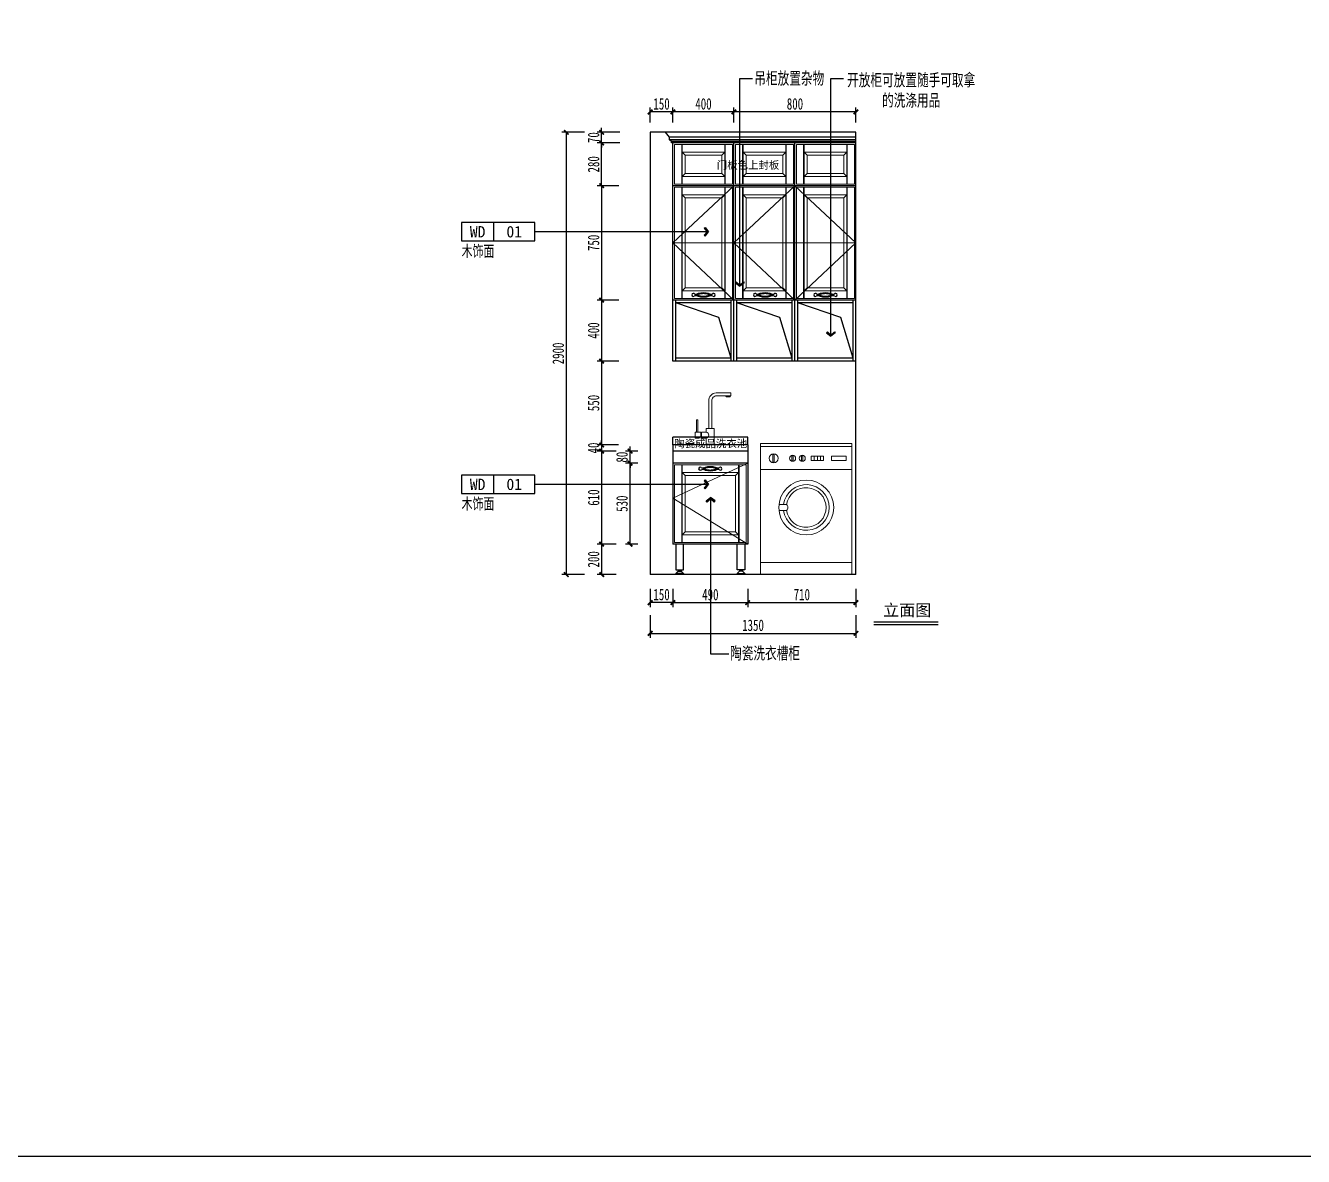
# Model space of a CAD drawing. Header units: millimetres. Extents: x 3104083 to 3173399, y -3165492 to -3044687.
# Drawn here: x 3148257 to 3156638, y -3124562 to -3117147 of the extents above; entities that cross this region are included whole.
import ezdxf
from ezdxf.enums import TextEntityAlignment as Align

# ---------------------------------------------------------------- set-up
doc = ezdxf.new("R2010")
doc.units = ezdxf.units.MM
doc.header["$LTSCALE"] = 500
doc.header["$MEASUREMENT"] = 0
doc.header["$PDMODE"] = 2
doc.linetypes.add('ACAD_ISO03W100', pattern=[30, 12, -18])
doc.layers.get('0').update_dxf_attribs({"linetype": 'CONTINUOUS'})
doc.layers.get('DEFPOINTS').update_dxf_attribs({"linetype": 'CONTINUOUS'})
for name, color, linetype in [('D-节点尺寸', 5, 'CONTINUOUS'), ('P-完成面', 3, 'CONTINUOUS'), ('W-基础引线', 35, 'CONTINUOUS'), ('W-文字', 35, 'CONTINUOUS'), ('ZB_厨柜', 7, 'CONTINUOUS'), ('台面', 4, 'CONTINUOUS'), ('柜体', 2, 'CONTINUOUS')]:
    doc.layers.add(name, color=color, linetype=linetype)
for name, color, linetype, lineweight in [('墙体', 6, 'CONTINUOUS', 25), ('电器', 85, 'CONTINUOUS', 15), ('辅助线', 252, 'CONTINUOUS', 13)]:
    doc.layers.add(name, color=color, linetype=linetype, lineweight=lineweight)
doc.styles.add('DIM', font='SimSun.ttf', dxfattribs={"width": 0.7})
doc.styles.add('NAME-1', font='SIMHEI.TTF')
doc.styles.add('WORD-1', font='SimSun.ttf', dxfattribs={"width": 0.7})
doc.styles.add('ZB_宋体', font='SimSun.ttf', dxfattribs={"height": 80})
doc.dimstyles.new('30', dxfattribs={"dimscale": 30, "dimtxt": 2.5, "dimasz": 1, "dimexe": 1, "dimexo": 1, "dimgap": 0.5, "dimtad": 1, "dimdec": 0, "dimzin": 0, "dimdsep": 46, "dimtxsty": 'DIM', "dimblk": 'ARCHTICK', "dimcen": 0, "dimclrd": 5, "dimclre": 5, "dimclrt": 35, "dimadec": 0, "dimazin": 0, "dimtfac": 0.5, "dimtdec": 0, "dimtix": 1, "dimtmove": 2, "dimatfit": 2, "dimldrblk": 'A', "dimfxl": 0, "dimtolj": 1, "dimtzin": 0, "dimlwd": -1, "dimlwe": -1, "dimarcsym": 0})
doc.dimstyles.new('基础引线', dxfattribs={"dimtxt": 3, "dimasz": 0.7, "dimexe": 2, "dimexo": 6, "dimgap": 1, "dimtad": 1, "dimdec": 0, "dimdsep": 46, "dimtxsty": 'Standard', "dimblk1": 'A', "dimblk2": 'A', "dimsah": 1, "dimcen": 3, "dimdle": 200, "dimclrd": 256, "dimclre": 256, "dimclrt": 2, "dimadec": 0, "dimazin": 0, "dimtfac": 1, "dimtdec": 0, "dimtix": 1, "dimtmove": 1, "dimatfit": 3, "dimldrblk": 'A', "dimfxl": 0, "dimtvp": 1, "dimtolj": 1, "dimtzin": 0, "dimarcsym": 0})

# ---------------------------------------------------------------- blocks, each defined once
blk = doc.blocks.new('_ArchTick')
at = {"color": 0, "linetype": 'ByBlock', "const_width": 0.4}
blk.add_lwpolyline([(-0.5, -0.5), (0.5, 0.5)], dxfattribs=at)
blk = doc.blocks.new('*D1796')
at = {"layer": 'DEFPOINTS', "color": 0, "ltscale": 100}
for p in [(3152503.4, -3120810.6), (3152993.4, -3120810.6), (3152993.4, -3120930.9)]:
    blk.add_point(p, dxfattribs=at)
at = {"layer": 'P-完成面', "color": 5, "ltscale": 100}
for p, q in [((3152503.4, -3120840.6), (3152503.4, -3120960.9)), ((3152993.4, -3120840.6), (3152993.4, -3120960.9)), ((3152503.4, -3120930.9), (3152993.4, -3120930.9))]:
    blk.add_line(p, q, dxfattribs=at)
at = {"layer": 'P-完成面', "color": 5, "ltscale": 100, "xscale": 30, "yscale": 30, "zscale": 30, "rotation": 180}
blk.add_blockref('_ArchTick', (3152503.4, -3120930.9), dxfattribs=at)
at = {"layer": 'P-完成面', "color": 5, "ltscale": 100, "xscale": 30, "yscale": 30, "zscale": 30}
blk.add_blockref('_ArchTick', (3152993.4, -3120930.9), dxfattribs=at)
at = {"layer": 'P-完成面', "color": 35, "ltscale": 100, "insert": (3152748.4, -3120878.4), "char_height": 75, "attachment_point": 5, "style": 'DIM'}
blk.add_mtext('\\A1;490', dxfattribs=at)
blk = doc.blocks.new('A')
for p, q in [((-0.37, 0), (-2.13, 0)), ((-1.44, 1.15), (-1.09, 1.44)), ((-1.44, 1.15), (-0.37, 0)), ((-1.44, -1.15), (-0.37, 0)), ((-1.09, 1.44), (0, 0)), ((-1.09, -1.44), (0, 0)), ((-1.44, -1.15), (-1.09, -1.44))]:
    blk.add_line(p, q)
for points in [[(-1.44, 1.15), (-1.09, 1.44), (-0.37, 0), (0, 0)], [(-1.44, -1.15), (-1.09, -1.44), (-0.37, 0), (0, 0)]]:
    blk.add_solid(points)
blk = doc.blocks.new('*D1797')
at = {"layer": 'DEFPOINTS', "color": 0, "ltscale": 100}
for p in [(3152993.4, -3120810.6), (3153703.4, -3120810.4), (3153703.4, -3120930.9)]:
    blk.add_point(p, dxfattribs=at)
at = {"layer": 'P-完成面', "color": 5, "ltscale": 100}
for p, q in [((3152993.4, -3120840.6), (3152993.4, -3120960.9)), ((3153703.4, -3120840.4), (3153703.4, -3120960.9)), ((3152993.4, -3120930.9), (3153703.4, -3120930.9))]:
    blk.add_line(p, q, dxfattribs=at)
at = {"layer": 'P-完成面', "color": 5, "ltscale": 100, "xscale": 30, "yscale": 30, "zscale": 30, "rotation": 180}
blk.add_blockref('_ArchTick', (3152993.4, -3120930.9), dxfattribs=at)
at = {"layer": 'P-完成面', "color": 5, "ltscale": 100, "xscale": 30, "yscale": 30, "zscale": 30}
blk.add_blockref('_ArchTick', (3153703.4, -3120930.9), dxfattribs=at)
at = {"layer": 'P-完成面', "color": 35, "ltscale": 100, "insert": (3153348.4, -3120878.4), "char_height": 75, "attachment_point": 5, "style": 'DIM'}
blk.add_mtext('\\A1;710', dxfattribs=at)
blk = doc.blocks.new('*D1798')
at = {"layer": 'DEFPOINTS', "color": 0, "ltscale": 100}
for p in [(3152903.4, -3117713.6), (3152903.4, -3117813.6), (3153703.4, -3117813.6)]:
    blk.add_point(p, dxfattribs=at)
at = {"layer": 'P-完成面', "color": 5, "ltscale": 100}
for p, q in [((3152903.4, -3117783.6), (3152903.4, -3117683.6)), ((3153703.4, -3117713.6), (3152903.4, -3117713.6)), ((3153703.4, -3117783.6), (3153703.4, -3117683.6))]:
    blk.add_line(p, q, dxfattribs=at)
at = {"layer": 'P-完成面', "color": 5, "ltscale": 100, "xscale": 30, "yscale": 30, "zscale": 30, "rotation": 180}
blk.add_blockref('_ArchTick', (3152903.4, -3117713.6), dxfattribs=at)
at = {"layer": 'P-完成面', "color": 5, "ltscale": 100, "xscale": 30, "yscale": 30, "zscale": 30}
blk.add_blockref('_ArchTick', (3153703.4, -3117713.6), dxfattribs=at)
at = {"layer": 'P-完成面', "color": 35, "ltscale": 100, "insert": (3153303.4, -3117661.1), "char_height": 75, "attachment_point": 5, "style": 'DIM'}
blk.add_mtext('\\A1;800', dxfattribs=at)
blk = doc.blocks.new('*D1799')
at = {"layer": 'DEFPOINTS', "color": 0, "ltscale": 100}
for p in [(3152503.4, -3117713.6), (3152503.4, -3117813.6), (3152903.4, -3117813.6)]:
    blk.add_point(p, dxfattribs=at)
at = {"layer": 'P-完成面', "color": 5, "ltscale": 100}
for p, q in [((3152503.4, -3117783.6), (3152503.4, -3117683.6)), ((3152903.4, -3117713.6), (3152503.4, -3117713.6)), ((3152903.4, -3117783.6), (3152903.4, -3117683.6))]:
    blk.add_line(p, q, dxfattribs=at)
at = {"layer": 'P-完成面', "color": 5, "ltscale": 100, "xscale": 30, "yscale": 30, "zscale": 30, "rotation": 180}
blk.add_blockref('_ArchTick', (3152503.4, -3117713.6), dxfattribs=at)
at = {"layer": 'P-完成面', "color": 5, "ltscale": 100, "xscale": 30, "yscale": 30, "zscale": 30}
blk.add_blockref('_ArchTick', (3152903.4, -3117713.6), dxfattribs=at)
at = {"layer": 'P-完成面', "color": 35, "ltscale": 100, "insert": (3152703.4, -3117661.1), "char_height": 75, "attachment_point": 5, "style": 'DIM'}
blk.add_mtext('\\A1;400', dxfattribs=at)
blk = doc.blocks.new('*D1800')
at = {"layer": 'DEFPOINTS', "color": 0, "ltscale": 100}
for p in [(3152353.4, -3117713.6), (3152353.4, -3117813.6), (3152503.4, -3117813.6)]:
    blk.add_point(p, dxfattribs=at)
at = {"layer": 'P-完成面', "color": 5, "ltscale": 100}
for p, q in [((3152353.4, -3117783.6), (3152353.4, -3117683.6)), ((3152503.4, -3117713.6), (3152353.4, -3117713.6)), ((3152503.4, -3117783.6), (3152503.4, -3117683.6))]:
    blk.add_line(p, q, dxfattribs=at)
at = {"layer": 'P-完成面', "color": 5, "ltscale": 100, "xscale": 30, "yscale": 30, "zscale": 30, "rotation": 180}
blk.add_blockref('_ArchTick', (3152353.4, -3117713.6), dxfattribs=at)
at = {"layer": 'P-完成面', "color": 5, "ltscale": 100, "xscale": 30, "yscale": 30, "zscale": 30}
blk.add_blockref('_ArchTick', (3152503.4, -3117713.6), dxfattribs=at)
at = {"layer": 'P-完成面', "color": 35, "ltscale": 100, "insert": (3152428.4, -3117661.1), "char_height": 75, "attachment_point": 5, "style": 'DIM'}
blk.add_mtext('\\A1;150', dxfattribs=at)
blk = doc.blocks.new('*D1801')
at = {"layer": 'DEFPOINTS', "color": 0, "ltscale": 100}
for p in [(3152353.4, -3120810.6), (3153703.4, -3120810.6), (3153703.4, -3121132.2)]:
    blk.add_point(p, dxfattribs=at)
at = {"layer": 'P-完成面', "color": 5, "ltscale": 100}
for p, q in [((3152353.4, -3121012.2), (3152353.4, -3121162.2)), ((3153703.4, -3121012.2), (3153703.4, -3121162.2)), ((3152353.4, -3121132.2), (3153703.4, -3121132.2))]:
    blk.add_line(p, q, dxfattribs=at)
at = {"layer": 'P-完成面', "color": 5, "ltscale": 100, "xscale": 30, "yscale": 30, "zscale": 30, "rotation": 180}
blk.add_blockref('_ArchTick', (3152353.4, -3121132.2), dxfattribs=at)
at = {"layer": 'P-完成面', "color": 5, "ltscale": 100, "xscale": 30, "yscale": 30, "zscale": 30}
blk.add_blockref('_ArchTick', (3153703.4, -3121132.2), dxfattribs=at)
at = {"layer": 'P-完成面', "color": 35, "ltscale": 100, "insert": (3153028.4, -3121079.7), "char_height": 75, "attachment_point": 5, "style": 'DIM'}
blk.add_mtext('\\A1;1350', dxfattribs=at)
blk = doc.blocks.new('洗衣机立面')
at = {"layer": '电器'}
for p, q in [((221968.9, -105960.2), (221968.9, -106820.2)), ((222568.9, -105960.2), (221968.9, -105960.2)), ((222568.9, -105980.2), (221968.9, -105980.2)), ((222568.9, -106820.2), (222568.9, -105960.2)), ((222007.2, -106042.9), (222007.2, -106072.9)), ((222103.2, -106042.9), (222007.2, -106042.9)), ((222007.2, -106072.9), (222103.2, -106072.9)), ((222103.2, -106072.9), (222103.2, -106042.9)), ((222236.1, -106042.9), (222156.1, -106042.9)), ((222156.1, -106042.9), (222156.1, -106072.9)), ((222156.1, -106072.9), (222236.1, -106072.9)), ((222176.1, -106072.9), (222176.1, -106042.9)), ((222196.1, -106072.9), (222196.1, -106042.9)), ((222216.1, -106072.9), (222216.1, -106042.9)), ((222236.1, -106072.9), (222236.1, -106042.9)), ((222291.7, -106042.4), (222291.7, -106072.9)), ((222299.2, -106072.9), (222299.2, -106042.4)), ((222355, -106042.4), (222355, -106072.9)), ((222362.5, -106072.9), (222362.5, -106042.4)), ((222478.7, -106033.7), (222478.7, -106082)), ((222487.6, -106082), (222487.6, -106033.7)), ((222568.9, -106130.2), (221968.9, -106130.2)), ((222447.8, -106360.2), (222397.4, -106360.2)), ((222447.8, -106400.2), (222397.4, -106400.2)), ((221968.9, -106740.2), (222568.9, -106740.2)), ((221968.9, -106820.2), (222568.9, -106820.2))]:
    blk.add_line(p, q, dxfattribs=at)
for centre, radius in [((222295.3, -106057.5), 20), ((222358.6, -106057.5), 20), ((222483, -106057.7), 30), ((222268.9, -106380.2), 180)]:
    blk.add_circle(centre, radius, dxfattribs=at)
for centre, radius, start, end in [((222295.4, -106045.8), 5.11, 42.9654, 137.0346), ((222295.4, -106069.4), 5.11, 222.9654, 317.0346), ((222358.7, -106045.8), 5.11, 42.9654, 137.0346), ((222358.7, -106069.4), 5.11, 222.9654, 317.0346), ((222483.1, -106037.4), 5.81, 39.84722, 140.15278), ((222483.1, -106078.3), 5.81, 219.84722, 320.15278), ((222268.9, -106380.2), 150, 7.66226, 352.33774), ((222268.9, -106380.2), 130, 8.84988, 351.15012), ((222415.8, -106380.2), 27.2, 132.7055, 227.2945)]:
    blk.add_arc(centre, radius, start, end, dxfattribs=at)
blk = doc.blocks.new('*D1802')
at = {"layer": 'DEFPOINTS', "color": 0, "ltscale": 100}
for p in [(3152353.4, -3120810.6), (3152503.4, -3120810.6), (3152353.4, -3120930.9)]:
    blk.add_point(p, dxfattribs=at)
at = {"layer": 'P-完成面', "color": 5, "ltscale": 100}
for p, q in [((3152353.4, -3120840.6), (3152353.4, -3120960.9)), ((3152503.4, -3120840.6), (3152503.4, -3120960.9)), ((3152503.4, -3120930.9), (3152353.4, -3120930.9))]:
    blk.add_line(p, q, dxfattribs=at)
at = {"layer": 'P-完成面', "color": 5, "ltscale": 100, "xscale": 30, "yscale": 30, "zscale": 30, "rotation": 180}
blk.add_blockref('_ArchTick', (3152353.4, -3120930.9), dxfattribs=at)
at = {"layer": 'P-完成面', "color": 5, "ltscale": 100, "xscale": 30, "yscale": 30, "zscale": 30}
blk.add_blockref('_ArchTick', (3152503.4, -3120930.9), dxfattribs=at)
at = {"layer": 'P-完成面', "color": 35, "ltscale": 100, "insert": (3152428.4, -3120878.4), "char_height": 75, "attachment_point": 5, "style": 'DIM'}
blk.add_mtext('\\A1;150', dxfattribs=at)
blk = doc.blocks.new('*D1803')
at = {"layer": 'DEFPOINTS', "color": 0, "ltscale": 100}
for p in [(3152178.9, -3118197), (3152035.6, -3118947), (3152178.9, -3118947)]:
    blk.add_point(p, dxfattribs=at)
at = {"layer": 'P-完成面', "color": 5, "ltscale": 100}
for p, q in [((3152148.9, -3118197), (3152005.6, -3118197)), ((3152035.6, -3118197), (3152035.6, -3118947)), ((3152148.9, -3118947), (3152005.6, -3118947))]:
    blk.add_line(p, q, dxfattribs=at)
at = {"layer": 'P-完成面', "color": 5, "ltscale": 100, "xscale": 30, "yscale": 30, "zscale": 30}
for p, rotation in [((3152035.6, -3118197), 90), ((3152035.6, -3118947), 270)]:
    blk.add_blockref('_ArchTick', p, dxfattribs=dict(at, rotation=rotation))
at = {"layer": 'P-完成面', "color": 35, "ltscale": 100, "insert": (3151983.1, -3118572), "char_height": 75, "attachment_point": 5, "rotation": 90, "style": 'DIM'}
blk.add_mtext('\\A1;750', dxfattribs=at)
blk = doc.blocks.new('*D1804')
at = {"layer": 'DEFPOINTS', "color": 0, "ltscale": 100}
for p in [(3152178.9, -3118947), (3152035.6, -3119347), (3152178.9, -3119347)]:
    blk.add_point(p, dxfattribs=at)
at = {"layer": 'P-完成面', "color": 5, "ltscale": 100}
for p, q in [((3152148.9, -3118947), (3152005.6, -3118947)), ((3152035.6, -3118947), (3152035.6, -3119347)), ((3152148.9, -3119347), (3152005.6, -3119347))]:
    blk.add_line(p, q, dxfattribs=at)
at = {"layer": 'P-完成面', "color": 5, "ltscale": 100, "xscale": 30, "yscale": 30, "zscale": 30}
for p, rotation in [((3152035.6, -3118947), 90), ((3152035.6, -3119347), 270)]:
    blk.add_blockref('_ArchTick', p, dxfattribs=dict(at, rotation=rotation))
at = {"layer": 'P-完成面', "color": 35, "ltscale": 100, "insert": (3151983.1, -3119147), "char_height": 75, "attachment_point": 5, "rotation": 90, "style": 'DIM'}
blk.add_mtext('\\A1;400', dxfattribs=at)
blk = doc.blocks.new('*D1805')
at = {"layer": 'DEFPOINTS', "color": 0, "ltscale": 100}
for p in [(3152178.9, -3119347), (3152035.6, -3119897), (3152176.7, -3119897)]:
    blk.add_point(p, dxfattribs=at)
at = {"layer": 'P-完成面', "color": 5, "ltscale": 100}
for p, q in [((3152148.9, -3119347), (3152005.6, -3119347)), ((3152035.6, -3119347), (3152035.6, -3119897)), ((3152146.7, -3119897), (3152005.6, -3119897))]:
    blk.add_line(p, q, dxfattribs=at)
at = {"layer": 'P-完成面', "color": 5, "ltscale": 100, "xscale": 30, "yscale": 30, "zscale": 30}
for p, rotation in [((3152035.6, -3119347), 90), ((3152035.6, -3119897), 270)]:
    blk.add_blockref('_ArchTick', p, dxfattribs=dict(at, rotation=rotation))
at = {"layer": 'P-完成面', "color": 35, "ltscale": 100, "insert": (3151983.1, -3119622), "char_height": 75, "attachment_point": 5, "rotation": 90, "style": 'DIM'}
blk.add_mtext('\\A1;550', dxfattribs=at)
blk = doc.blocks.new('*D1806')
at = {"layer": 'DEFPOINTS', "color": 0, "ltscale": 100}
for p in [(3152035.6, -3119937), (3152161.8, -3119937), (3152176.7, -3119897)]:
    blk.add_point(p, dxfattribs=at)
at = {"layer": 'P-完成面', "color": 5, "ltscale": 100}
for p, q in [((3152146.7, -3119897), (3152005.6, -3119897)), ((3152131.8, -3119937), (3152005.6, -3119937)), ((3152035.6, -3119897), (3152035.6, -3119867)), ((3152035.6, -3119897), (3152035.6, -3119937)), ((3152035.6, -3119937), (3152035.6, -3119967))]:
    blk.add_line(p, q, dxfattribs=at)
at = {"layer": 'P-完成面', "color": 5, "ltscale": 100, "xscale": 30, "yscale": 30, "zscale": 30}
for p, rotation in [((3152035.6, -3119897), 270), ((3152035.6, -3119937), 90)]:
    blk.add_blockref('_ArchTick', p, dxfattribs=dict(at, rotation=rotation))
at = {"layer": 'P-完成面', "color": 35, "ltscale": 100, "insert": (3151983.1, -3119917), "char_height": 75, "attachment_point": 5, "rotation": 90, "style": 'DIM'}
blk.add_mtext('\\A1;40', dxfattribs=at)
blk = doc.blocks.new('*D1807')
at = {"layer": 'DEFPOINTS', "color": 0, "ltscale": 100}
for p in [(3152161.8, -3119937), (3152035.6, -3120547), (3152160.2, -3120547)]:
    blk.add_point(p, dxfattribs=at)
at = {"layer": 'P-完成面', "color": 5, "ltscale": 100}
for p, q in [((3152131.8, -3119937), (3152005.6, -3119937)), ((3152035.6, -3119937), (3152035.6, -3120547)), ((3152130.2, -3120547), (3152005.6, -3120547))]:
    blk.add_line(p, q, dxfattribs=at)
at = {"layer": 'P-完成面', "color": 5, "ltscale": 100, "xscale": 30, "yscale": 30, "zscale": 30}
for p, rotation in [((3152035.6, -3119937), 90), ((3152035.6, -3120547), 270)]:
    blk.add_blockref('_ArchTick', p, dxfattribs=dict(at, rotation=rotation))
at = {"layer": 'P-完成面', "color": 35, "ltscale": 100, "insert": (3151983.1, -3120242), "char_height": 75, "attachment_point": 5, "rotation": 90, "style": 'DIM'}
blk.add_mtext('\\A1;610', dxfattribs=at)
blk = doc.blocks.new('*D1808')
at = {"layer": 'DEFPOINTS', "color": 0, "ltscale": 100}
for p in [(3152160.2, -3120547), (3152035.6, -3120747), (3152160.2, -3120747)]:
    blk.add_point(p, dxfattribs=at)
at = {"layer": 'P-完成面', "color": 5, "ltscale": 100}
for p, q in [((3152130.2, -3120547), (3152005.6, -3120547)), ((3152035.6, -3120547), (3152035.6, -3120747)), ((3152130.2, -3120747), (3152005.6, -3120747))]:
    blk.add_line(p, q, dxfattribs=at)
at = {"layer": 'P-完成面', "color": 5, "ltscale": 100, "xscale": 30, "yscale": 30, "zscale": 30}
for p, rotation in [((3152035.6, -3120547), 90), ((3152035.6, -3120747), 270)]:
    blk.add_blockref('_ArchTick', p, dxfattribs=dict(at, rotation=rotation))
at = {"layer": 'P-完成面', "color": 35, "ltscale": 100, "insert": (3151983.1, -3120647), "char_height": 75, "attachment_point": 5, "rotation": 90, "style": 'DIM'}
blk.add_mtext('\\A1;200', dxfattribs=at)
blk = doc.blocks.new('*D1809')
at = {"layer": 'DEFPOINTS', "color": 0, "ltscale": 100}
for p in [(3152296.7, -3117847), (3151803.6, -3120747), (3152258.7, -3120747)]:
    blk.add_point(p, dxfattribs=at)
at = {"layer": 'P-完成面', "color": 5, "ltscale": 100}
for p, q in [((3151923.6, -3117847), (3151773.6, -3117847)), ((3151803.6, -3117847), (3151803.6, -3120747)), ((3151923.6, -3120747), (3151773.6, -3120747))]:
    blk.add_line(p, q, dxfattribs=at)
at = {"layer": 'P-完成面', "color": 5, "ltscale": 100, "xscale": 30, "yscale": 30, "zscale": 30}
for p, rotation in [((3151803.6, -3117847), 90), ((3151803.6, -3120747), 270)]:
    blk.add_blockref('_ArchTick', p, dxfattribs=dict(at, rotation=rotation))
at = {"layer": 'P-完成面', "color": 35, "ltscale": 100, "insert": (3151751.1, -3119297), "char_height": 75, "attachment_point": 5, "rotation": 90, "style": 'DIM'}
blk.add_mtext('\\A1;2900', dxfattribs=at)
blk = doc.blocks.new('*D1810')
at = {"layer": 'DEFPOINTS', "color": 0, "ltscale": 100}
for p in [(3152035.6, -3117917), (3152198.2, -3117917), (3152178.9, -3118197)]:
    blk.add_point(p, dxfattribs=at)
at = {"layer": 'P-完成面', "color": 5, "ltscale": 100}
for p, q in [((3152155.6, -3117917), (3152005.6, -3117917)), ((3152035.6, -3118197), (3152035.6, -3117917)), ((3152148.9, -3118197), (3152005.6, -3118197))]:
    blk.add_line(p, q, dxfattribs=at)
at = {"layer": 'P-完成面', "color": 5, "ltscale": 100, "xscale": 30, "yscale": 30, "zscale": 30}
for p, rotation in [((3152035.6, -3117917), 90), ((3152035.6, -3118197), 270)]:
    blk.add_blockref('_ArchTick', p, dxfattribs=dict(at, rotation=rotation))
at = {"layer": 'P-完成面', "color": 35, "ltscale": 100, "insert": (3151983.1, -3118057), "char_height": 75, "attachment_point": 5, "rotation": 90, "style": 'DIM'}
blk.add_mtext('\\A1;280', dxfattribs=at)
blk = doc.blocks.new('*D1811')
at = {"layer": 'DEFPOINTS', "color": 0, "ltscale": 100}
for p in [(3152035.6, -3117847), (3152198.2, -3117847), (3152198.2, -3117917)]:
    blk.add_point(p, dxfattribs=at)
at = {"layer": 'P-完成面', "color": 5, "ltscale": 100}
for p, q in [((3152155.6, -3117847), (3152005.6, -3117847)), ((3152035.6, -3117847), (3152035.6, -3117817)), ((3152035.6, -3117917), (3152035.6, -3117847)), ((3152155.6, -3117917), (3152005.6, -3117917)), ((3152035.6, -3117917), (3152035.6, -3117947))]:
    blk.add_line(p, q, dxfattribs=at)
at = {"layer": 'P-完成面', "color": 5, "ltscale": 100, "xscale": 30, "yscale": 30, "zscale": 30}
for p, rotation in [((3152035.6, -3117847), 270), ((3152035.6, -3117917), 90)]:
    blk.add_blockref('_ArchTick', p, dxfattribs=dict(at, rotation=rotation))
at = {"layer": 'P-完成面', "color": 35, "ltscale": 100, "insert": (3151983.1, -3117882), "char_height": 75, "attachment_point": 5, "rotation": 90, "style": 'DIM'}
blk.add_mtext('\\A1;70', dxfattribs=at)
blk = doc.blocks.new('182')
at = {"layer": 'ZB_厨柜', "color": 253}
for centre, radius, start, end in [((71329.5, -32480.6), 10, 55.10944, 304.89056), ((71346.9, -32452.8), 22.8, 239.43419, 295.29505), ((71346.9, -32508.5), 22.8, 64.70495, 120.56581), ((71445.2, -32452.8), 22.8, 244.70795, 300.5688), ((71445.2, -32508.4), 22.8, 59.43719, 115.29805), ((71462.5, -32480.6), 10, 234.90562, 124.88071)]:
    blk.add_arc(centre, radius, start, end, dxfattribs=at)
blk.add_ellipse((71396, -32480.6), major_axis=(-44.6, 0), ratio=0.345562, dxfattribs=at)
blk.add_open_spline([(71356.4, -32480.6), (71356.4, -32480.6), (71356.4, -32480.7), (71356.4, -32480.8), (71356.5, -32480.9), (71356.7, -32481.3), (71356.8, -32481.5), (71357.3, -32482), (71357.5, -32482.3), (71358.6, -32483.2), (71359.5, -32483.8), (71361.9, -32485.1), (71363.4, -32485.8), (71366.6, -32487), (71368.5, -32487.6), (71372.5, -32488.6), (71374.6, -32489.1), (71380.7, -32490.1), (71384.9, -32490.6), (71393.4, -32491.1), (71397.8, -32491.1), (71406.4, -32490.7), (71410.6, -32490.2), (71418.3, -32489), (71421.8, -32488.1), (71426.8, -32486.5), (71428.6, -32485.8), (71431.5, -32484.4), (71432.7, -32483.7), (71434.2, -32482.6), (71434.6, -32482.2), (71435.2, -32481.5), (71435.4, -32481.2), (71435.6, -32480.9), (71435.6, -32480.8), (71435.7, -32480.6), (71435.7, -32480.6), (71435.7, -32480.6), (71435.7, -32480.5), (71435.6, -32480.4), (71435.6, -32480.2), (71435.3, -32479.9), (71435.2, -32479.7), (71434.7, -32479.2), (71434.5, -32478.9), (71433.4, -32478), (71432.4, -32477.3), (71429.9, -32476), (71428.5, -32475.3), (71425.1, -32474.1), (71423.2, -32473.5), (71419.1, -32472.5), (71416.9, -32472), (71410.7, -32471), (71406.5, -32470.6), (71397.9, -32470.1), (71393.5, -32470.1), (71384.9, -32470.6), (71380.8, -32471.1), (71373.1, -32472.4), (71369.6, -32473.3), (71364.7, -32474.9), (71363.1, -32475.6), (71360.3, -32476.9), (71359.2, -32477.6), (71357.8, -32478.7), (71357.4, -32479.1), (71356.8, -32479.8), (71356.6, -32480), (71356.5, -32480.4), (71356.4, -32480.5), (71356.4, -32480.6), (71356.4, -32480.6), (71356.4, -32480.6)], degree=3, knots=[0, 0, 0, 0, 0.09599, 0.09599, 0.19198, 0.19198, 0.28797, 0.28797, 0.38396, 0.38396, 0.56459, 0.56459, 0.74522, 0.74522, 0.92585, 0.92585, 1.10648, 1.10648, 1.409669, 1.409669, 1.712859, 1.712859, 2.016048, 2.016048, 2.319237, 2.319237, 2.516071, 2.516071, 2.712905, 2.712905, 2.839586, 2.839586, 2.966267, 2.966267, 3.06056, 3.06056, 3.154854, 3.154854, 3.249148, 3.249148, 3.343442, 3.343442, 3.437735, 3.437735, 3.532029, 3.532029, 3.714701, 3.714701, 3.897373, 3.897373, 4.080045, 4.080045, 4.262717, 4.262717, 4.567087, 4.567087, 4.871458, 4.871458, 5.175828, 5.175828, 5.480199, 5.480199, 5.672389, 5.672389, 5.86458, 5.86458, 5.989753, 5.989753, 6.114926, 6.114926, 6.208858, 6.208858, 6.283185, 6.283185, 6.283185, 6.283185], dxfattribs=at)
blk = doc.blocks.new('*D1794')
at = {"layer": 'DEFPOINTS', "color": 0, "ltscale": 100}
for p in [(3152221.8, -3120017), (3152302.8, -3120017), (3152302.8, -3120547)]:
    blk.add_point(p, dxfattribs=at)
at = {"layer": 'P-完成面', "color": 5, "ltscale": 100}
for p, q in [((3152272.8, -3120017), (3152191.8, -3120017)), ((3152221.8, -3120547), (3152221.8, -3120017)), ((3152272.8, -3120547), (3152191.8, -3120547))]:
    blk.add_line(p, q, dxfattribs=at)
at = {"layer": 'P-完成面', "color": 5, "ltscale": 100, "xscale": 30, "yscale": 30, "zscale": 30}
for p, rotation in [((3152221.8, -3120017), 90), ((3152221.8, -3120547), 270)]:
    blk.add_blockref('_ArchTick', p, dxfattribs=dict(at, rotation=rotation))
at = {"layer": 'P-完成面', "color": 35, "ltscale": 100, "insert": (3152169.3, -3120282), "char_height": 75, "attachment_point": 5, "rotation": 90, "style": 'DIM'}
blk.add_mtext('\\A1;530', dxfattribs=at)
blk = doc.blocks.new('*D1795')
at = {"layer": 'DEFPOINTS', "color": 0, "ltscale": 100}
for p in [(3152221.8, -3119937), (3152302.8, -3119937), (3152302.8, -3120017)]:
    blk.add_point(p, dxfattribs=at)
at = {"layer": 'P-完成面', "color": 5, "ltscale": 100}
for p, q in [((3152272.8, -3119937), (3152191.8, -3119937)), ((3152221.8, -3119937), (3152221.8, -3119907)), ((3152221.8, -3120017), (3152221.8, -3119937)), ((3152272.8, -3120017), (3152191.8, -3120017)), ((3152221.8, -3120017), (3152221.8, -3120047))]:
    blk.add_line(p, q, dxfattribs=at)
at = {"layer": 'P-完成面', "color": 5, "ltscale": 100, "xscale": 30, "yscale": 30, "zscale": 30}
for p, rotation in [((3152221.8, -3119937), 270), ((3152221.8, -3120017), 90)]:
    blk.add_blockref('_ArchTick', p, dxfattribs=dict(at, rotation=rotation))
at = {"layer": 'P-完成面', "color": 35, "ltscale": 100, "insert": (3152169.3, -3119977), "char_height": 75, "attachment_point": 5, "rotation": 90, "style": 'DIM'}
blk.add_mtext('\\A1;80', dxfattribs=at)
blk = doc.blocks.new('材料索引')
at = {"color": 35}
blk.add_line((7, 2), (7, -2), dxfattribs=at)
at = {"color": 4}
blk.add_lwpolyline([(0, 2), (0, -2), (16, -2), (16, 2)], close=True, dxfattribs=at)
at = {"color": 2, "ltscale": 20, "style": 'NAME-1'}
for tag, p in [('WD', (3.5, 0)), ('01', (11.5, 0))]:
    blk.add_attdef(tag, text='', height=2.5, dxfattribs=at).set_placement(p, align=Align.MIDDLE)
at = {"color": 35, "ltscale": 0.5, "style": 'WORD-1', "width": 0.7}
blk.add_attdef('木饰面', (0, -5.97), '', height=2.5, dxfattribs=at)

msp = doc.modelspace()

# ---------------------------------------------------------------- linework, layer by layer
at = {"layer": 'D-节点尺寸', "color": 251, "ltscale": 100}
msp.add_lwpolyline([(3104083.146, -3109732.346), (3173399.353, -3109732.346), (3173399.353, -3124561.988), (3104083.146, -3124561.988)], close=True, dxfattribs=at)
at = {"layer": 'ZB_厨柜', "color": 253}
for p, q in [((3154241.805, -3121058.471), (3153820.094, -3121058.471)), ((3154241.805, -3121076.903), (3153820.094, -3121076.903))]:
    msp.add_line(p, q, dxfattribs=at)
at = {"layer": '台面', "linetype": 'ACAD_ISO03W100'}
for p, q in [((3152993.363, -3119846.957), (3152503.363, -3119846.957)), ((3152503.363, -3119896.957), (3152503.363, -3119846.957)), ((3152993.363, -3119896.957), (3152993.363, -3119846.957))]:
    msp.add_line(p, q, dxfattribs=at)
at = {"layer": '台面'}
for p, q in [((3152993.363, -3119896.957), (3152503.363, -3119896.957)), ((3152503.363, -3119896.957), (3152503.363, -3119936.957)), ((3152993.363, -3119936.957), (3152503.363, -3119936.957)), ((3152993.363, -3119896.957), (3152993.363, -3119936.957))]:
    msp.add_line(p, q, dxfattribs=at)
at = {"layer": '墙体'}
for p, q in [((3153703.363, -3117846.957), (3152353.363, -3117846.957)), ((3152353.363, -3117846.957), (3152353.363, -3120746.957)), ((3153703.363, -3120746.957), (3153703.363, -3117846.957)), ((3153703.363, -3120746.957), (3152353.363, -3120746.957))]:
    msp.add_line(p, q, dxfattribs=at)
at = {"layer": '柜体'}
for p, q in [((3153703.363, -3117846.957), (3152453.858, -3117846.957)), ((3152480.123, -3117878.655), (3152453.858, -3117846.957)), ((3153703.363, -3117878.655), (3152480.123, -3117878.655)), ((3152480.123, -3117896.957), (3152480.123, -3117878.655)), ((3153703.363, -3117896.957), (3152480.123, -3117896.957)), ((3152493.363, -3117906.957), (3152480.123, -3117896.957)), ((3153703.363, -3117906.957), (3152493.363, -3117906.957)), ((3152493.363, -3117916.957), (3152493.363, -3117906.957)), ((3153703.363, -3117916.957), (3152493.363, -3117916.957)), ((3152503.363, -3118196.957), (3152503.363, -3117916.957)), ((3152903.363, -3119346.957), (3152903.363, -3117916.957)), ((3153303.363, -3119346.957), (3153303.363, -3117916.957)), ((3152503.363, -3119346.957), (3152503.363, -3118196.957)), ((3153703.363, -3118196.957), (3152503.363, -3118196.957)), ((3153703.363, -3118946.957), (3152503.363, -3118946.957)), ((3152521.363, -3119346.957), (3152521.363, -3118946.957)), ((3152885.363, -3118964.957), (3152521.363, -3118964.957)), ((3152804.089, -3119061.259), (3152521.363, -3118964.957)), ((3152885.363, -3119346.957), (3152885.363, -3118946.957)), ((3152921.363, -3119346.957), (3152921.363, -3118946.957)), ((3153285.363, -3118964.957), (3152921.363, -3118964.957)), ((3153204.089, -3119061.259), (3152921.363, -3118964.957)), ((3153285.363, -3119346.957), (3153285.363, -3118946.957)), ((3153321.363, -3119346.957), (3153321.363, -3118946.957)), ((3153685.363, -3118964.957), (3153321.363, -3118964.957)), ((3153604.089, -3119061.259), (3153321.363, -3118964.957)), ((3153685.363, -3119346.957), (3153685.363, -3118946.957)), ((3152885.363, -3119328.957), (3152804.089, -3119061.259)), ((3153285.363, -3119328.957), (3153204.089, -3119061.259)), ((3153685.363, -3119328.957), (3153604.089, -3119061.259)), ((3153703.363, -3119346.957), (3152503.363, -3119346.957)), ((3152885.363, -3119328.957), (3152521.363, -3119328.957)), ((3153285.363, -3119328.957), (3152921.363, -3119328.957)), ((3153685.363, -3119328.957), (3153321.363, -3119328.957)), ((3152503.363, -3119936.957), (3152503.363, -3120546.957)), ((3152993.363, -3119936.957), (3152993.363, -3120546.957)), ((3152993.363, -3119936.957), (3152993.363, -3120546.957)), ((3152993.363, -3120016.957), (3152503.363, -3120016.957)), ((3152993.363, -3120546.957), (3152503.363, -3120546.957)), ((3152521.73, -3120546.957), (3152521.73, -3120715.895)), ((3152571.73, -3120715.895), (3152571.73, -3120546.957)), ((3152924.995, -3120715.895), (3152924.995, -3120546.957)), ((3152974.995, -3120546.957), (3152974.995, -3120715.895)), ((3152521.73, -3120715.895), (3152571.73, -3120715.895)), ((3152536.554, -3120723.757), (3152521.73, -3120738.788)), ((3152521.73, -3120738.788), (3152521.73, -3120746.957)), ((3152571.73, -3120738.788), (3152521.73, -3120738.788)), ((3152536.554, -3120715.895), (3152536.554, -3120723.757)), ((3152536.554, -3120723.757), (3152556.907, -3120723.757)), ((3152556.907, -3120715.895), (3152556.907, -3120723.757)), ((3152556.907, -3120723.757), (3152571.73, -3120738.788)), ((3152571.73, -3120738.788), (3152571.73, -3120746.957)), ((3152974.995, -3120715.895), (3152924.995, -3120715.895)), ((3152939.819, -3120723.757), (3152924.995, -3120738.788)), ((3152924.995, -3120738.788), (3152924.995, -3120746.957)), ((3152924.995, -3120738.788), (3152974.995, -3120738.788)), ((3152939.819, -3120715.895), (3152939.819, -3120723.757)), ((3152960.172, -3120723.757), (3152939.819, -3120723.757)), ((3152960.172, -3120715.895), (3152960.172, -3120723.757)), ((3152960.172, -3120723.757), (3152974.995, -3120738.788)), ((3152974.995, -3120738.788), (3152974.995, -3120746.957))]:
    msp.add_line(p, q, dxfattribs=at)
at = {"layer": '电器'}
for p, q in [((3152883.314, -3119555.894), (3152786.482, -3119555.894)), ((3152883.314, -3119575.094), (3152788.43, -3119575.094)), ((3152851.808, -3119578.929), (3152877.696, -3119578.929)), ((3152883.314, -3119575.094), (3152883.314, -3119555.894)), ((3152738.821, -3119788.626), (3152738.821, -3119608.374)), ((3152758.295, -3119788.626), (3152758.295, -3119607.53)), ((3152685.808, -3119814.226), (3152648.048, -3119814.226)), ((3152648.048, -3119814.226), (3152648.048, -3119852.626)), ((3152648.048, -3119852.626), (3152673.328, -3119852.626)), ((3152673.328, -3119852.626), (3152685.808, -3119843.346)), ((3152685.808, -3119814.226), (3152685.808, -3119843.346)), ((3152721.648, -3119814.226), (3152689.648, -3119814.226)), ((3152689.648, -3119814.226), (3152689.648, -3119852.626)), ((3152689.648, -3119852.626), (3152721.648, -3119852.626)), ((3152774.091, -3119788.626), (3152721.648, -3119788.626)), ((3152721.648, -3119788.626), (3152721.648, -3119814.226)), ((3152721.648, -3119788.626), (3152721.648, -3119814.226)), ((3152721.648, -3119852.626), (3152721.648, -3119891.026)), ((3152774.091, -3119891.026), (3152774.091, -3119788.626)), ((3152721.648, -3119891.026), (3152774.091, -3119891.026))]:
    msp.add_line(p, q, dxfattribs=at)
for points in [[(3152877.696, -3119578.929), (3152851.903, -3119578.929), (3152851.903, -3119581.811), (3152877.696, -3119581.811)], [(3152666.928, -3119814.226), (3152658.417, -3119814.226), (3152658.417, -3119731.615), (3152666.928, -3119731.615)], [(3152778.08, -3119891.026), (3152718.646, -3119891.026), (3152718.646, -3119897.043), (3152778.08, -3119897.043)]]:
    msp.add_lwpolyline(points, close=True, dxfattribs=at)
for centre, radius, start, end in [((3152787.418, -3119604.627), 48.742, 91.1009747, 184.4090019), ((3152788.739, -3119605.598), 30.505, 89.4207631, 183.6311784), ((3152844.771, -3119581.991), 7.674, 23.5105669, 63.9789221), ((3152884.733, -3119581.991), 7.674, 116.0210779, 156.4894331), ((3152719.302, -3119833.426), 19.343, 276.9665098, 83.0334902)]:
    msp.add_arc(centre, radius, start, end, dxfattribs=at)
at = {"layer": '辅助线', "color": 250}
for p, q in [((3152560.363, -3117926.957), (3152560.363, -3118186.957)), ((3152846.363, -3117926.957), (3152846.363, -3118186.957)), ((3152960.363, -3117926.957), (3152960.363, -3118186.957)), ((3153246.363, -3117926.957), (3153246.363, -3118186.957)), ((3153360.363, -3117926.957), (3153360.363, -3118186.957)), ((3153646.363, -3117926.957), (3153646.363, -3118186.957)), ((3152560.363, -3118206.957), (3152560.363, -3118936.957)), ((3152846.363, -3118206.957), (3152846.363, -3118936.957)), ((3152960.363, -3118206.957), (3152960.363, -3118936.957)), ((3153246.363, -3118206.957), (3153246.363, -3118936.957)), ((3153360.363, -3118206.957), (3153360.363, -3118936.957)), ((3153646.363, -3118206.957), (3153646.363, -3118936.957)), ((3152560.363, -3120026.957), (3152560.363, -3120536.957)), ((3152936.363, -3120026.957), (3152936.363, -3120536.957))]:
    msp.add_line(p, q, dxfattribs=at)
at = {"layer": '辅助线', "color": 252}
for p, q in [((3152563.363, -3117926.957), (3152563.363, -3118186.957)), ((3152843.363, -3117926.957), (3152843.363, -3118186.957)), ((3152963.363, -3117926.957), (3152963.363, -3118186.957)), ((3153243.363, -3117926.957), (3153243.363, -3118186.957)), ((3153363.363, -3117926.957), (3153363.363, -3118186.957)), ((3153643.363, -3117926.957), (3153643.363, -3118186.957)), ((3152583.363, -3117996.957), (3152563.363, -3117976.957)), ((3152823.363, -3117996.957), (3152843.363, -3117976.957)), ((3152983.363, -3117996.957), (3152963.363, -3117976.957)), ((3153223.363, -3117996.957), (3153243.363, -3117976.957)), ((3153383.363, -3117996.957), (3153363.363, -3117976.957)), ((3153623.363, -3117996.957), (3153643.363, -3117976.957)), ((3152583.363, -3118116.957), (3152563.363, -3118136.957)), ((3152823.363, -3118116.957), (3152843.363, -3118136.957)), ((3152983.363, -3118116.957), (3152963.363, -3118136.957)), ((3153223.363, -3118116.957), (3153243.363, -3118136.957)), ((3153383.363, -3118116.957), (3153363.363, -3118136.957)), ((3153623.363, -3118116.957), (3153643.363, -3118136.957)), ((3152563.363, -3118206.957), (3152563.363, -3118936.957)), ((3152583.363, -3118276.957), (3152563.363, -3118256.957)), ((3152823.363, -3118276.957), (3152843.363, -3118256.957)), ((3152843.363, -3118206.957), (3152843.363, -3118936.957)), ((3152963.363, -3118206.957), (3152963.363, -3118936.957)), ((3152983.363, -3118276.957), (3152963.363, -3118256.957)), ((3153223.363, -3118276.957), (3153243.363, -3118256.957)), ((3153243.363, -3118206.957), (3153243.363, -3118936.957)), ((3153363.363, -3118206.957), (3153363.363, -3118936.957)), ((3153383.363, -3118276.957), (3153363.363, -3118256.957)), ((3153623.363, -3118276.957), (3153643.363, -3118256.957)), ((3153643.363, -3118206.957), (3153643.363, -3118936.957)), ((3152583.363, -3118866.957), (3152563.363, -3118886.957)), ((3152823.363, -3118866.957), (3152843.363, -3118886.957)), ((3152983.363, -3118866.957), (3152963.363, -3118886.957)), ((3153223.363, -3118866.957), (3153243.363, -3118886.957)), ((3153383.363, -3118866.957), (3153363.363, -3118886.957)), ((3153623.363, -3118866.957), (3153643.363, -3118886.957)), ((3152563.363, -3120026.957), (3152563.363, -3120536.957)), ((3152583.363, -3120096.957), (3152563.363, -3120076.957)), ((3152913.363, -3120096.957), (3152933.363, -3120076.957)), ((3152933.363, -3120026.957), (3152933.363, -3120536.957)), ((3152583.363, -3120466.957), (3152563.363, -3120486.957)), ((3152913.363, -3120466.957), (3152933.363, -3120486.957))]:
    msp.add_line(p, q, dxfattribs=at)
at = {"layer": '辅助线', "linetype": 'ACAD_ISO03W100'}
for p, q in [((3152903.363, -3118196.957), (3152503.363, -3118571.957)), ((3153303.363, -3118196.957), (3152903.363, -3118571.957)), ((3153303.363, -3118196.957), (3153703.363, -3118571.957)), ((3152503.363, -3118571.957), (3152903.363, -3118946.957)), ((3153703.363, -3118571.957), (3152503.363, -3118571.957)), ((3152903.363, -3118571.957), (3153303.363, -3118946.957)), ((3153703.363, -3118571.957), (3153303.363, -3118946.957)), ((3152993.363, -3120016.957), (3152503.363, -3120246.957)), ((3152503.363, -3120246.957), (3152993.363, -3120546.957))]:
    msp.add_line(p, q, dxfattribs=at)
at = {"layer": '辅助线', "color": 250}
for points in [[(3152893.363, -3118186.957), (3152513.363, -3118186.957), (3152513.363, -3117926.957), (3152893.363, -3117926.957)], [(3153293.363, -3118186.957), (3152913.363, -3118186.957), (3152913.363, -3117926.957), (3153293.363, -3117926.957)], [(3153693.363, -3118186.957), (3153313.363, -3118186.957), (3153313.363, -3117926.957), (3153693.363, -3117926.957)], [(3152513.363, -3118936.957), (3152893.363, -3118936.957), (3152893.363, -3118206.957), (3152513.363, -3118206.957)], [(3152913.363, -3118936.957), (3153293.363, -3118936.957), (3153293.363, -3118206.957), (3152913.363, -3118206.957)], [(3153693.363, -3118936.957), (3153313.363, -3118936.957), (3153313.363, -3118206.957), (3153693.363, -3118206.957)], [(3152513.363, -3120536.957), (3152983.363, -3120536.957), (3152983.363, -3120026.957), (3152513.363, -3120026.957)]]:
    msp.add_lwpolyline(points, close=True, dxfattribs=at)
at = {"layer": '辅助线', "color": 252}
for points in [[(3152843.363, -3118136.957), (3152563.363, -3118136.957), (3152563.363, -3117976.957), (3152843.363, -3117976.957)], [(3152823.363, -3118116.957), (3152583.363, -3118116.957), (3152583.363, -3117996.957), (3152823.363, -3117996.957)], [(3153243.363, -3118136.957), (3152963.363, -3118136.957), (3152963.363, -3117976.957), (3153243.363, -3117976.957)], [(3153223.363, -3118116.957), (3152983.363, -3118116.957), (3152983.363, -3117996.957), (3153223.363, -3117996.957)], [(3153643.363, -3118136.957), (3153363.363, -3118136.957), (3153363.363, -3117976.957), (3153643.363, -3117976.957)], [(3153623.363, -3118116.957), (3153383.363, -3118116.957), (3153383.363, -3117996.957), (3153623.363, -3117996.957)], [(3152563.363, -3118886.957), (3152843.363, -3118886.957), (3152843.363, -3118256.957), (3152563.363, -3118256.957)], [(3152963.363, -3118886.957), (3153243.363, -3118886.957), (3153243.363, -3118256.957), (3152963.363, -3118256.957)], [(3153643.363, -3118886.957), (3153363.363, -3118886.957), (3153363.363, -3118256.957), (3153643.363, -3118256.957)], [(3152583.363, -3118866.957), (3152823.363, -3118866.957), (3152823.363, -3118276.957), (3152583.363, -3118276.957)], [(3152983.363, -3118866.957), (3153223.363, -3118866.957), (3153223.363, -3118276.957), (3152983.363, -3118276.957)], [(3153623.363, -3118866.957), (3153383.363, -3118866.957), (3153383.363, -3118276.957), (3153623.363, -3118276.957)], [(3152563.363, -3120486.957), (3152933.363, -3120486.957), (3152933.363, -3120076.957), (3152563.363, -3120076.957)], [(3152583.363, -3120466.957), (3152913.363, -3120466.957), (3152913.363, -3120096.957), (3152583.363, -3120096.957)]]:
    msp.add_lwpolyline(points, close=True, dxfattribs=at)

# ---------------------------------------------------------------- block references
at = {"layer": 'W-文字'}
ref = msp.add_blockref('材料索引', (3151117.256, -3118499.131), dxfattribs=dict(at, xscale=30, yscale=30, zscale=30))
ref.add_attrib('WD', 'WD', dxfattribs={"layer": '0', "color": 2, "ltscale": 20, "height": 75, "style": 'NAME-1'}).set_placement((3151222.256, -3118499.131), align=Align.MIDDLE)
ref.add_attrib('01', '01', dxfattribs={"layer": '0', "color": 2, "ltscale": 20, "height": 75, "style": 'NAME-1'}).set_placement((3151462.256, -3118499.131), align=Align.MIDDLE)
ref.add_attrib('木饰面', '木饰面', (3151117.256, -3118663.311), dxfattribs={"layer": '0', "color": 35, "ltscale": 0.5, "height": 75, "style": 'WORD-1', "width": 0.7})
ref = msp.add_blockref('材料索引', (3151117.256, -3120155.476), dxfattribs=dict(at, xscale=30, yscale=30, zscale=30))
ref.add_attrib('WD', 'WD', dxfattribs={"layer": '0', "color": 2, "ltscale": 20, "height": 75, "style": 'NAME-1'}).set_placement((3151222.256, -3120155.476), align=Align.MIDDLE)
ref.add_attrib('01', '01', dxfattribs={"layer": '0', "color": 2, "ltscale": 20, "height": 75, "style": 'NAME-1'}).set_placement((3151462.256, -3120155.476), align=Align.MIDDLE)
ref.add_attrib('木饰面', '木饰面', (3151117.256, -3120319.656), dxfattribs={"layer": '0', "color": 35, "ltscale": 0.5, "height": 75, "style": 'WORD-1', "width": 0.7})
at = {"layer": 'ZB_厨柜', "color": 253}
for p in [(3081307.331, -3086432.606), (3081711.322, -3086432.606), (3082107.331, -3086432.606), (3081352.331, -3087572.392)]:
    msp.add_blockref('182', p, dxfattribs=at)
at = {"layer": 'ZB_厨柜', "color": 253, "xscale": -1}
msp.add_blockref('洗衣机立面', (3375646.277, -3013926.736), dxfattribs=at)

# ---------------------------------------------------------------- texts
at = {"layer": 'D-节点尺寸', "color": 35, "ltscale": 100, "char_height": 80, "attachment_point": 5, "style": 'DIM'}
for s, insert in [('吊柜放置杂物', (3153266.207, -3117497.213)), ('开放柜可放置随手可取拿的洗涤用品', (3154065.502, -3117575.093)), ('陶瓷洗衣槽柜', (3153107.045, -3121266.479))]:
    msp.add_mtext_dynamic_manual_height_columns(s, width=876.28157, gutter_width=400, heights=[0], dxfattribs=dict(at, insert=insert))
at = {"layer": 'ZB_厨柜', "color": 2, "style": 'ZB_宋体'}
for s, insert, char_height, attachment_point in [('{\\C256;门板色上封板}', (3152791.141, -3118036.742), 50, 1), ('{\\C256;陶瓷成品洗衣池}', (3152512.448, -3119862.978), 50, 1), ('{\\C256;立面图}', (3154196.674, -3120941.68), 76.8, 3)]:
    msp.add_mtext(s, dxfattribs=dict(at, insert=insert, char_height=char_height, attachment_point=attachment_point))

# ---------------------------------------------------------------- dimensions: what is measured, and where the dimension line sits
at = {"layer": 'P-完成面', "color": 251, "ltscale": 100}
for base, p1, p2, angle, picture, middle in [((3152353.363, -3117713.614), (3152503.363, -3117813.614), (3152353.363, -3117813.614), 180, '*D1800', (3152428.363, -3117661.114)), ((3152503.363, -3117713.614), (3152903.363, -3117813.614), (3152503.363, -3117813.614), 180, '*D1799', (3152703.363, -3117661.114)), ((3152903.363, -3117713.614), (3153703.363, -3117813.614), (3152903.363, -3117813.614), 180, '*D1798', (3153303.363, -3117661.114)), ((3151803.571, -3120746.957), (3152296.717, -3117846.957), (3152258.672, -3120746.957), 90, '*D1809', (3151751.071, -3119296.957)), ((3152035.611, -3117846.957), (3152198.238, -3117916.957), (3152198.238, -3117846.957), 90, '*D1811', (3151983.111, -3117881.957)), ((3152035.611, -3117916.957), (3152178.925, -3118196.957), (3152198.238, -3117916.957), 90, '*D1810', (3151983.111, -3118056.957)), ((3152035.611, -3118946.957), (3152178.925, -3118196.957), (3152178.925, -3118946.957), 90, '*D1803', (3151983.111, -3118571.957)), ((3152035.611, -3119346.957), (3152178.925, -3118946.957), (3152178.925, -3119346.957), 90, '*D1804', (3151983.111, -3119146.957)), ((3152035.611, -3119896.957), (3152178.925, -3119346.957), (3152176.704, -3119896.957), 90, '*D1805', (3151983.111, -3119621.957)), ((3152035.611, -3119936.957), (3152176.704, -3119896.957), (3152161.786, -3119936.957), 90, '*D1806', (3151983.111, -3119916.957)), ((3152035.611, -3120546.957), (3152161.786, -3119936.957), (3152160.193, -3120546.957), 90, '*D1807', (3151983.111, -3120241.957)), ((3152221.806, -3119936.957), (3152302.793, -3120016.957), (3152302.793, -3119936.957), 90, '*D1795', (3152169.306, -3119976.957)), ((3152221.806, -3120016.957), (3152302.793, -3120546.957), (3152302.793, -3120016.957), 90, '*D1794', (3152169.306, -3120281.957)), ((3152035.611, -3120746.957), (3152160.193, -3120546.957), (3152160.193, -3120746.957), 90, '*D1808', (3151983.111, -3120646.957)), ((3153703.363, -3121132.152), (3152353.363, -3120810.553), (3153703.363, -3120810.553), 180, '*D1801', (3153028.363, -3121079.652)), ((3152353.363, -3120930.945), (3152503.363, -3120810.553), (3152353.363, -3120810.553), 180, '*D1802', (3152428.363, -3120878.445)), ((3152993.363, -3120930.945), (3152503.363, -3120810.553), (3152993.363, -3120810.553), 180, '*D1796', (3152748.363, -3120878.445)), ((3153703.363, -3120930.945), (3152993.363, -3120810.553), (3153703.363, -3120810.367), 180, '*D1797', (3153348.363, -3120878.445))]:
    dim = msp.add_linear_dim(base=base, p1=p1, p2=p2, angle=angle, dimstyle='30', dxfattribs=at)
    dim.commit()
    dim.dimension.update_dxf_attribs({"geometry": picture, "text_midpoint": middle})

# ---------------------------------------------------------------- leaders
at = {"layer": 'W-基础引线'}
for points in [[(3152941.849, -3118856.628), (3152941.849, -3117495.339), (3153024.301, -3117495.339)], [(3153538.936, -3119183.749), (3153538.936, -3117495.339), (3153621.388, -3117495.339)], [(3152735.796, -3118499.131), (3151631.377, -3118499.131), (3151597.256, -3118499.131)], [(3152735.796, -3120155.476), (3151631.377, -3120155.476), (3151597.256, -3120155.476)], [(3152750.283, -3120242.574), (3152750.283, -3121266.636), (3152870.292, -3121266.636)]]:
    msp.add_leader(points, dimstyle='基础引线', override={"dimasz": 20}, dxfattribs=at)

doc.saveas('drawing.dxf')
